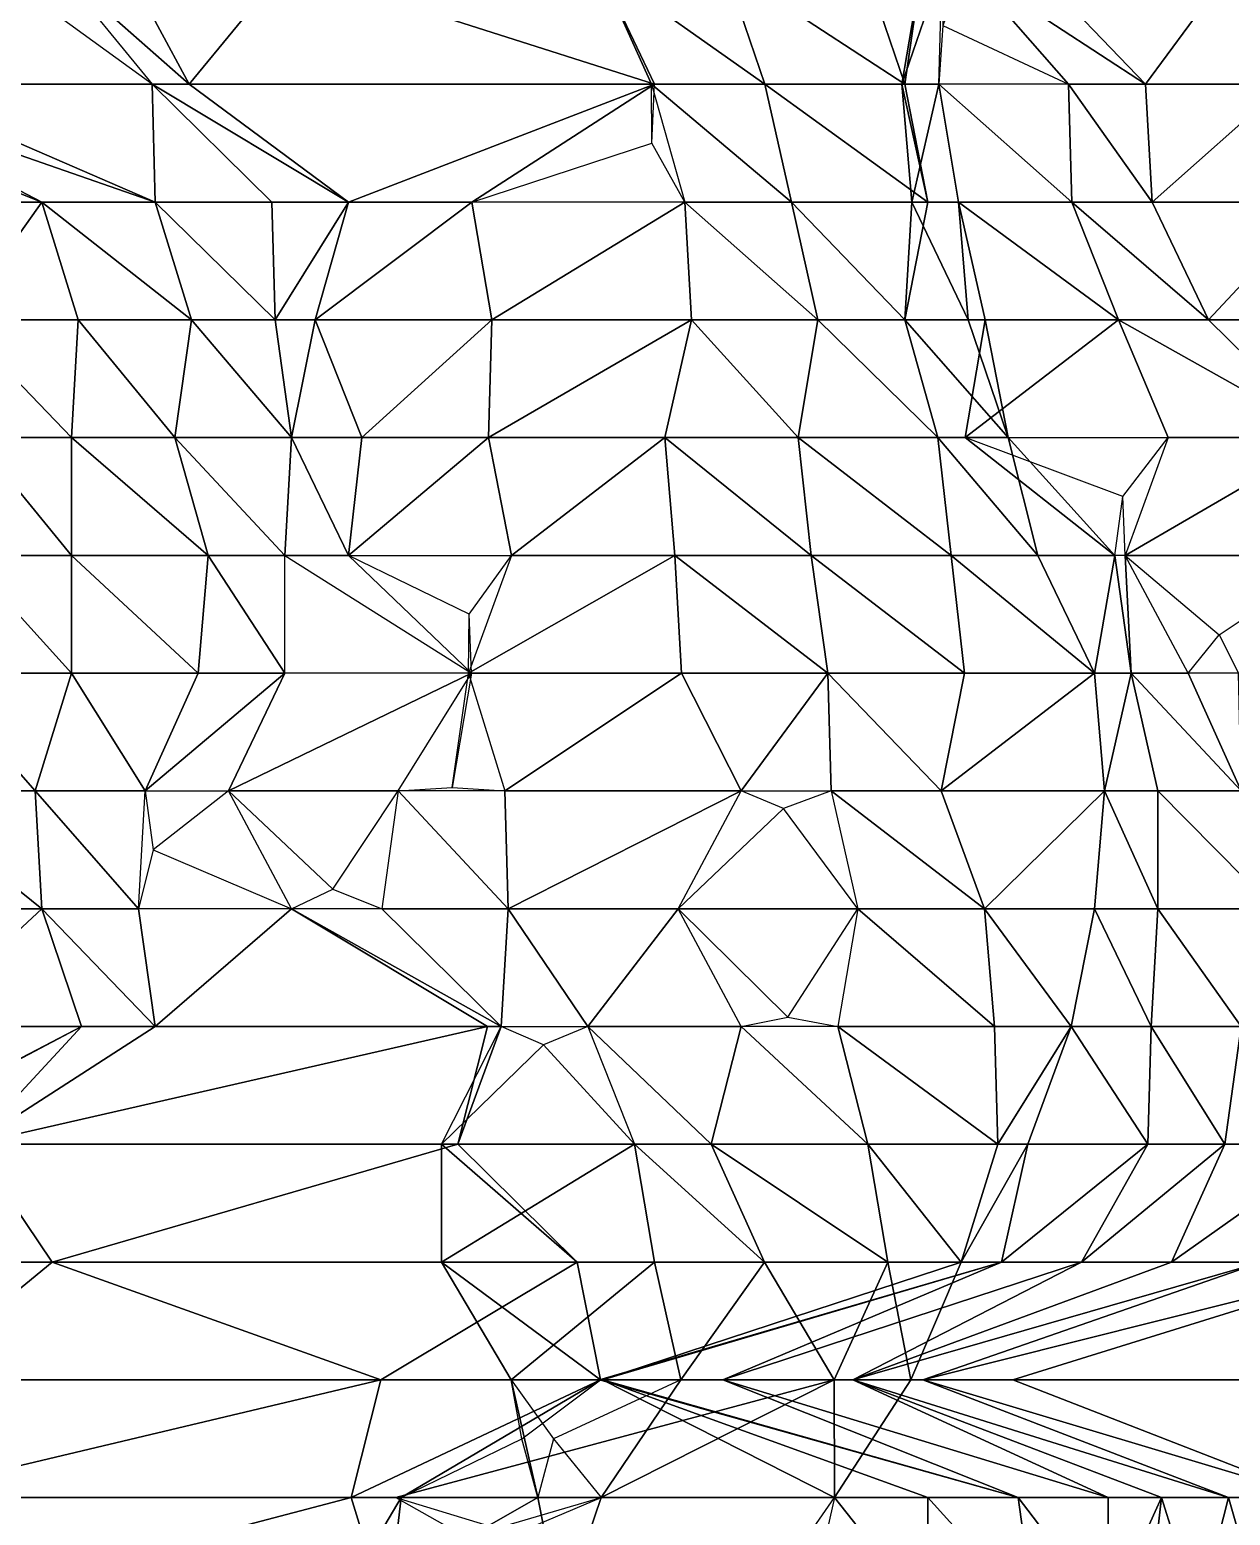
# Model space of a CAD drawing. Header units: metres. Extents: x -317 to 276, y -240 to 234.
# Drawn here: x -106.7 to -45.5, y -42.9 to 32.8 of the extents above; entities that cross this region are included whole.
import ezdxf

# ---------------------------------------------------------------- set-up
doc = ezdxf.new("R2010")
doc.units = ezdxf.units.M

msp = doc.modelspace()

# ---------------------------------------------------------------- linework, layer by layer
for points in [[(-98.55081, 30, -510.93127), (-101.76578, 36, -516.8163), (-105.33919, 36, -510.84235), (-105.33909, 36.0001, -510.84225)], [(-98.55081, 30, -510.93127), (-105.33919, 36, -510.84235), (-100.43213, 30, -501.86005), (-100.43203, 30.0001, -501.85995)], [(-93.62372, 36, -514.4273), (-101.76578, 36, -516.8163), (-98.55081, 30, -510.93127), (-98.55071, 30.0001, -510.93118)], [(-93.62372, 36, -514.4273), (-98.55081, 30, -510.93127), (-74.84152, 30, -480.04672), (-74.84142, 30.0001, -480.04663)], [(-77.698074, 36, -497.79056), (-93.62372, 36, -514.4273), (-74.84152, 30, -480.04672), (-74.84142, 30.0001, -480.04663)], [(-77.698074, 36, -497.79056), (-69.217606, 30, -494.78217), (-71.24811, 36, -498.49896), (-71.24801, 36.0001, -498.49887)], [(-77.698074, 36, -497.79056), (-74.84152, 30, -480.04672), (-74.99072, 30, -492.83478), (-74.99062, 30.0001, -492.8347)], [(-77.698074, 36, -497.79056), (-74.99072, 30, -492.83478), (-69.217606, 30, -494.78217), (-69.21751, 30.0001, -494.78207)], [(-71.24811, 36, -498.49896), (-62.09082, 30, -494.25162), (-64.12132, 36, -497.96844), (-64.12122, 36.0001, -497.96835)], [(-71.24811, 36, -498.49896), (-69.217606, 30, -494.78217), (-62.09082, 30, -494.25162), (-62.09072, 30.0001, -494.25153)], [(-62.09082, 30, -494.25162), (-61.22473, 36, -505.18127), (-64.12132, 36, -497.96844), (-64.12122, 36.0001, -497.96835)], [(-62.09082, 30, -494.25162), (-62.23999, 30, -507.03967), (-61.22473, 36, -505.18127), (-61.224632, 36.0001, -505.18118)], [(-62.23999, 30, -507.03967), (-60.358704, 30, -516.11096), (-60.189484, 36, -515.8012), (-60.189384, 36.0001, -515.8011)], [(-62.23999, 30, -507.03967), (-60.189484, 36, -515.8012), (-61.22473, 36, -505.18127), (-61.224632, 36.0001, -505.18118)], [(-60.189484, 36, -515.8012), (-60.151825, 33, -516.1234), (-60.358704, 30, -516.11096), (-60.358604, 30.0001, -516.11084)], [(-53.739532, 30, -516.50964), (-58.985016, 36, -526.1114), (-60.151825, 33, -516.1234), (-60.151726, 33.0001, -516.1233)], [(-49.827698, 30, -521.864), (-55.58081, 36, -532.395), (-58.985016, 36, -526.1114), (-58.984917, 36.0001, -526.11127)], [(-49.827698, 30, -521.864), (-58.985016, 36, -526.1114), (-53.739532, 30, -516.50964), (-53.739433, 30.0001, -516.5095)], [(-45.408234, 36, -526.2893), (-55.58081, 36, -532.395), (-49.827698, 30, -521.864), (-49.8276, 30.0001, -521.8639)], [(-45.408234, 36, -526.2893), (-49.827698, 30, -521.864), (-42.700897, 30, -521.3335), (-42.700798, 30.0001, -521.3334)], [(-106.959366, 34.7619, -507.55057), (-114.158066, 30, -514.4702), (-100.43213, 30, -501.86005), (-100.43203, 30.0001, -501.85995)], [(-106.056046, 24, -487.12463), (-117.562256, 30, -508.18658), (-121.135666, 30, -502.2127), (-121.13557, 30.0001, -502.21262)], [(-106.056046, 24, -487.12463), (-121.135666, 30, -502.2127), (-118.766754, 24, -497.8764), (-118.766655, 24.0001, -497.8763)], [(-100.28293, 24, -489.07196), (-114.158066, 30, -514.4702), (-117.562256, 30, -508.18658), (-117.56216, 30.0001, -508.1865)], [(-100.28293, 24, -489.07196), (-117.562256, 30, -508.18658), (-106.056046, 24, -487.12463), (-106.05595, 24.0001, -487.12454)], [(-100.43213, 30, -501.86005), (-114.158066, 30, -514.4702), (-100.28293, 24, -489.07196), (-100.28283, 24.0001, -489.07187)], [(-90.42877, 24, -496.06403), (-98.55081, 30, -510.93127), (-100.43213, 30, -501.86005), (-100.43203, 30.0001, -501.85995)], [(-100.43213, 30, -501.86005), (-100.28293, 24, -489.07196), (-94.34061, 24, -490.70956), (-94.34051, 24.0001, -490.70947)], [(-90.42877, 24, -496.06403), (-100.43213, 30, -501.86005), (-94.34061, 24, -490.70956), (-94.34051, 24.0001, -490.70947)], [(-90.42877, 24, -496.06403), (-74.84152, 30, -480.04672), (-98.55081, 30, -510.93127), (-98.55071, 30.0001, -510.93118)], [(-90.42877, 24, -496.06403), (-84.14801, 24, -497.08215), (-74.84152, 30, -480.04672), (-74.84142, 30.0001, -480.04663)], [(-74.84152, 30, -480.04672), (-84.14801, 24, -497.08215), (-74.96777, 27, -490.8674), (-74.967674, 27.0001, -490.8673)], [(-73.29863, 24, -489.73746), (-74.96777, 27, -490.8674), (-74.99072, 30, -492.83478), (-74.99062, 30.0001, -492.8347)], [(-74.99072, 30, -492.83478), (-67.86394, 24, -492.30426), (-69.217606, 30, -494.78217), (-69.21751, 30.0001, -494.78207)], [(-74.99072, 30, -492.83478), (-73.29863, 24, -489.73746), (-67.86394, 24, -492.30426), (-67.86384, 24.0001, -492.30417)], [(-69.217606, 30, -494.78217), (-60.90634, 24, -492.08347), (-62.09082, 30, -494.25162), (-62.09072, 30.0001, -494.25153)], [(-69.217606, 30, -494.78217), (-67.86394, 24, -492.30426), (-60.90634, 24, -492.08347), (-60.906242, 24.0001, -492.08337)], [(-60.90634, 24, -492.08347), (-61.73236, 24, -506.11047), (-62.23999, 30, -507.03967), (-62.23989, 30.0001, -507.03958)], [(-60.90634, 24, -492.08347), (-62.23999, 30, -507.03967), (-62.09082, 30, -494.25162), (-62.09072, 30.0001, -494.25153)], [(-61.73236, 24, -506.11047), (-60.358704, 30, -516.11096), (-62.23999, 30, -507.03967), (-62.23989, 30.0001, -507.03958)], [(-61.73236, 24, -506.11047), (-59.343445, 24, -514.25256), (-60.358704, 30, -516.11096), (-60.358604, 30.0001, -516.11084)], [(-60.358704, 30, -516.11096), (-53.570312, 24, -516.1999), (-53.739532, 30, -516.50964), (-53.739433, 30.0001, -516.5095)], [(-60.358704, 30, -516.11096), (-59.343445, 24, -514.25256), (-53.570312, 24, -516.1999), (-53.570213, 24.0001, -516.19977)], [(-53.739532, 30, -516.50964), (-49.48929, 24, -521.24457), (-49.827698, 30, -521.864), (-49.8276, 30.0001, -521.8639)], [(-53.739532, 30, -516.50964), (-53.570312, 24, -516.1999), (-49.48929, 24, -521.24457), (-49.48919, 24.0001, -521.24445)], [(-49.48929, 24, -521.24457), (-42.700897, 30, -521.3335), (-49.827698, 30, -521.864), (-49.8276, 30.0001, -521.8639)], [(-49.48929, 24, -521.24457), (-41.00879, 24, -518.23615), (-42.700897, 30, -521.3335), (-42.700798, 30.0001, -521.3334)], [(-106.056046, 24, -487.12463), (-118.766754, 24, -497.8764), (-110.30629, 18, -482.38965), (-110.30619, 18.0001, -482.38956)], [(-106.056046, 24, -487.12463), (-110.30629, 18, -482.38965), (-104.19475, 18, -483.71753), (-104.19465, 18.0001, -483.71744)], [(-106.056046, 24, -487.12463), (-98.42163, 18, -485.6649), (-100.28293, 24, -489.07196), (-100.28283, 24.0001, -489.07187)], [(-106.056046, 24, -487.12463), (-104.19475, 18, -483.71753), (-98.42163, 18, -485.6649), (-98.42153, 18.0001, -485.6648)], [(-100.28293, 24, -489.07196), (-94.1714, 18, -490.39984), (-94.34061, 24, -490.70956), (-94.34051, 24.0001, -490.70947)], [(-100.28293, 24, -489.07196), (-98.42163, 18, -485.6649), (-94.1714, 18, -490.39984), (-94.1713, 18.0001, -490.39975)], [(-94.1714, 18, -490.39984), (-90.42877, 24, -496.06403), (-94.34061, 24, -490.70956), (-94.34051, 24.0001, -490.70947)], [(-94.1714, 18, -490.39984), (-92.120865, 18, -499.16138), (-90.42877, 24, -496.06403), (-90.42867, 24.0001, -496.06393)], [(-92.120865, 18, -499.16138), (-83.13277, 18, -495.22375), (-84.14801, 24, -497.08215), (-84.14791, 24.0001, -497.08206)], [(-92.120865, 18, -499.16138), (-84.14801, 24, -497.08215), (-90.42877, 24, -496.06403), (-90.42867, 24.0001, -496.06393)], [(-83.13277, 18, -495.22375), (-73.29863, 24, -489.73746), (-84.14801, 24, -497.08215), (-84.14791, 24.0001, -497.08206)], [(-83.13277, 18, -495.22375), (-72.96022, 18, -489.11798), (-73.29863, 24, -489.73746), (-73.29853, 24.0001, -489.73737)], [(-73.29863, 24, -489.73746), (-66.51027, 18, -489.8264), (-67.86394, 24, -492.30426), (-67.86384, 24.0001, -492.30417)], [(-73.29863, 24, -489.73746), (-72.96022, 18, -489.11798), (-66.51027, 18, -489.8264), (-66.51017, 18.0001, -489.8263)], [(-67.86394, 24, -492.30426), (-62.09082, 18, -494.25162), (-60.90634, 24, -492.08347), (-60.906242, 24.0001, -492.08337)], [(-67.86394, 24, -492.30426), (-66.51027, 18, -489.8264), (-62.09082, 18, -494.25162), (-62.09072, 18.0001, -494.25153)], [(-62.09082, 18, -494.25162), (-58.855804, 18, -500.845), (-61.73236, 24, -506.11047), (-61.73226, 24.0001, -506.11038)], [(-62.09082, 18, -494.25162), (-61.73236, 24, -506.11047), (-60.90634, 24, -492.08347), (-60.906242, 24.0001, -492.08337)], [(-58.855804, 18, -500.845), (-59.343445, 24, -514.25256), (-61.73236, 24, -506.11047), (-61.73226, 24.0001, -506.11038)], [(-58.855804, 18, -500.845), (-57.989746, 18, -511.77466), (-59.343445, 24, -514.25256), (-59.343346, 24.0001, -514.25244)], [(-59.343445, 24, -514.25256), (-51.201385, 18, -511.8636), (-53.570312, 24, -516.1999), (-53.570213, 24.0001, -516.19977)], [(-59.343445, 24, -514.25256), (-57.989746, 18, -511.77466), (-51.201385, 18, -511.8636), (-51.201286, 18.0001, -511.8635)], [(-46.612732, 18, -515.97906), (-49.48929, 24, -521.24457), (-53.570312, 24, -516.1999), (-53.570213, 24.0001, -516.19977)], [(-46.612732, 18, -515.97906), (-53.570312, 24, -516.1999), (-51.201385, 18, -511.8636), (-51.201286, 18.0001, -511.8635)], [(-46.612732, 18, -515.97906), (-41.00879, 24, -518.23615), (-49.48929, 24, -521.24457), (-49.48919, 24.0001, -521.24445)], [(-46.612732, 18, -515.97906), (-38.470673, 18, -513.59015), (-41.00879, 24, -518.23615), (-41.00869, 24.0001, -518.236)], [(-110.30629, 18, -482.38965), (-104.53317, 12, -484.337), (-104.19475, 18, -483.71753), (-104.19465, 18.0001, -483.71744)], [(-110.30629, 18, -482.38965), (-109.46025, 12, -480.84097), (-104.53317, 12, -484.337), (-104.53307, 12.0001, -484.3369)], [(-104.19475, 18, -483.71753), (-104.53317, 12, -484.337), (-99.267685, 12, -487.21356), (-99.267586, 12.0001, -487.21347)], [(-104.19475, 18, -483.71753), (-99.267685, 12, -487.21356), (-98.42163, 18, -485.6649), (-98.42153, 18.0001, -485.6648)], [(-98.42163, 18, -485.6649), (-99.267685, 12, -487.21356), (-93.32535, 12, -488.85117), (-93.32525, 12.0001, -488.85107)], [(-98.42163, 18, -485.6649), (-93.32535, 12, -488.85117), (-94.1714, 18, -490.39984), (-94.1713, 18.0001, -490.39975)], [(-93.32535, 12, -488.85117), (-92.120865, 18, -499.16138), (-94.1714, 18, -490.39984), (-94.1713, 18.0001, -490.39975)], [(-93.32535, 12, -488.85117), (-89.75194, 12, -494.82507), (-92.120865, 18, -499.16138), (-92.120766, 18.0001, -499.1613)], [(-89.75194, 12, -494.82507), (-83.13277, 18, -495.22375), (-92.120865, 18, -499.16138), (-92.120766, 18.0001, -499.1613)], [(-89.75194, 12, -494.82507), (-83.30197, 12, -495.53348), (-83.13277, 18, -495.22375), (-83.13267, 18.0001, -495.22366)], [(-83.30197, 12, -495.53348), (-74.31389, 12, -491.59586), (-72.96022, 18, -489.11798), (-72.96012, 18.0001, -489.1179)], [(-83.30197, 12, -495.53348), (-72.96022, 18, -489.11798), (-83.13277, 18, -495.22375), (-83.13267, 18.0001, -495.22366)], [(-72.96022, 18, -489.11798), (-74.31389, 12, -491.59586), (-67.52551, 12, -491.6848), (-67.52541, 12.0001, -491.68472)], [(-72.96022, 18, -489.11798), (-67.52551, 12, -491.6848), (-66.51027, 18, -489.8264), (-66.51017, 18.0001, -489.8263)], [(-66.51027, 18, -489.8264), (-67.52551, 12, -491.6848), (-60.398712, 12, -491.15427), (-60.398613, 12.0001, -491.15417)], [(-66.51027, 18, -489.8264), (-60.398712, 12, -491.15427), (-62.09082, 18, -494.25162), (-62.09072, 18.0001, -494.25153)], [(-62.09082, 18, -494.25162), (-56.825317, 12, -497.12817), (-58.855804, 18, -500.845), (-58.855705, 18.0001, -500.8449)], [(-62.09082, 18, -494.25162), (-60.398712, 12, -491.15427), (-56.825317, 12, -497.12817), (-56.82522, 12.0001, -497.12808)], [(-56.825317, 12, -497.12817), (-59.005005, 12, -513.63306), (-57.989746, 18, -511.77466), (-57.989647, 18.0001, -511.77457)], [(-59.005005, 12, -513.63306), (-48.66327, 12, -507.21756), (-51.201385, 18, -511.8636), (-51.201286, 18.0001, -511.8635)], [(-59.005005, 12, -513.63306), (-51.201385, 18, -511.8636), (-57.989746, 18, -511.77466), (-57.989647, 18.0001, -511.77457)], [(-56.825317, 12, -497.12817), (-57.989746, 18, -511.77466), (-58.855804, 18, -500.845), (-58.855705, 18.0001, -500.8449)], [(-40.52121, 12, -504.8286), (-46.612732, 18, -515.97906), (-51.201385, 18, -511.8636), (-51.201286, 18.0001, -511.8635)], [(-40.52121, 12, -504.8286), (-51.201385, 18, -511.8636), (-48.66327, 12, -507.21756), (-48.66317, 12.0001, -507.21747)], [(-38.470673, 18, -513.59015), (-46.612732, 18, -515.97906), (-40.52121, 12, -504.8286), (-40.52111, 12.0001, -504.82852)], [(-109.46025, 12, -480.84097), (-109.96788, 6, -481.77017), (-104.53317, 6, -484.337), (-104.53307, 6.0001, -484.3369)], [(-109.46025, 12, -480.84097), (-104.53317, 6, -484.337), (-104.53317, 12, -484.337), (-104.53307, 12.0001, -484.3369)], [(-104.53317, 12, -484.337), (-97.57559, 6, -484.1162), (-99.267685, 12, -487.21356), (-99.267586, 12.0001, -487.21347)], [(-104.53317, 12, -484.337), (-104.53317, 6, -484.337), (-97.57559, 6, -484.1162), (-97.57549, 6.0001, -484.11612)], [(-99.267685, 12, -487.21356), (-93.66377, 6, -489.47064), (-93.32535, 12, -488.85117), (-93.32525, 12.0001, -488.85107)], [(-99.267685, 12, -487.21356), (-97.57559, 6, -484.1162), (-93.66377, 6, -489.47064), (-93.66367, 6.0001, -489.47055)], [(-93.32535, 12, -488.85117), (-93.66377, 6, -489.47064), (-90.42877, 6, -496.06403), (-90.42867, 6.0001, -496.06393)], [(-93.32535, 12, -488.85117), (-90.42877, 6, -496.06403), (-89.75194, 12, -494.82507), (-89.75184, 12.0001, -494.82498)], [(-90.42877, 6, -496.06403), (-82.11751, 6, -493.36533), (-83.30197, 12, -495.53348), (-83.30187, 12.0001, -495.5334)], [(-90.42877, 6, -496.06403), (-83.30197, 12, -495.53348), (-89.75194, 12, -494.82507), (-89.75184, 12.0001, -494.82498)], [(-82.11751, 6, -493.36533), (-74.31389, 12, -491.59586), (-83.30197, 12, -495.53348), (-83.30187, 12.0001, -495.5334)], [(-82.11751, 6, -493.36533), (-73.80626, 6, -490.66666), (-74.31389, 12, -491.59586), (-74.31379, 12.0001, -491.59576)], [(-74.31389, 12, -491.59586), (-66.848694, 6, -490.44586), (-67.52551, 12, -491.6848), (-67.52541, 12.0001, -491.68472)], [(-74.31389, 12, -491.59586), (-73.80626, 6, -490.66666), (-66.848694, 6, -490.44586), (-66.848595, 6.0001, -490.44577)], [(-67.52551, 12, -491.6848), (-59.721893, 6, -489.91534), (-60.398712, 12, -491.15427), (-60.398613, 12.0001, -491.15417)], [(-67.52551, 12, -491.6848), (-66.848694, 6, -490.44586), (-59.721893, 6, -489.91534), (-59.721794, 6.0001, -489.91525)], [(-60.398712, 12, -491.15427), (-55.30243, 6, -494.34058), (-56.825317, 12, -497.12817), (-56.82522, 12.0001, -497.12808)], [(-60.398712, 12, -491.15427), (-59.721893, 6, -489.91534), (-55.30243, 6, -494.34058), (-55.30233, 6.0001, -494.34048)], [(-51.390594, 6, -499.695), (-59.005005, 12, -513.63306), (-56.825317, 12, -497.12817), (-56.82522, 12.0001, -497.12808)], [(-51.390594, 6, -499.695), (-50.981262, 9, -508.65552), (-59.005005, 12, -513.63306), (-59.004906, 12.0001, -513.63293)], [(-51.390594, 6, -499.695), (-56.825317, 12, -497.12817), (-55.30243, 6, -494.34058), (-55.30233, 6.0001, -494.34048)], [(-48.66327, 12, -507.21756), (-50.862976, 6, -511.2441), (-50.981262, 9, -508.65552), (-50.981163, 9.0001, -508.65543)], [(-50.862976, 6, -511.2441), (-40.01358, 6, -503.8994), (-40.52121, 12, -504.8286), (-40.52111, 12.0001, -504.82852)], [(-50.862976, 6, -511.2441), (-40.52121, 12, -504.8286), (-48.66327, 12, -507.21756), (-48.66317, 12.0001, -507.21747)], [(-109.96788, 6, -481.77017), (-111.65997, 0, -484.86752), (-104.53317, 0, -484.337), (-104.53307, 0.0001, -484.3369)], [(-109.96788, 6, -481.77017), (-104.53317, 0, -484.337), (-104.53317, 6, -484.337), (-104.53307, 6.0001, -484.3369)], [(-104.53317, 6, -484.337), (-98.08322, 0, -485.0454), (-97.57559, 6, -484.1162), (-97.57549, 6.0001, -484.11612)], [(-104.53317, 6, -484.337), (-104.53317, 0, -484.337), (-98.08322, 0, -485.0454), (-98.08312, 0.0001, -485.04532)], [(-97.57559, 6, -484.1162), (-98.08322, 0, -485.0454), (-93.66377, 0, -489.47064), (-93.66367, 0.0001, -489.47055)], [(-97.57559, 6, -484.1162), (-93.66377, 0, -489.47064), (-93.66377, 6, -489.47064), (-93.66367, 6.0001, -489.47055)], [(-84.168045, 0, -484.60382), (-90.42877, 6, -496.06403), (-93.66377, 6, -489.47064), (-93.66367, 6.0001, -489.47055)], [(-84.168045, 0, -484.60382), (-84.27844, 3, -494.067), (-90.42877, 6, -496.06403), (-90.42867, 6.0001, -496.06393)], [(-84.31723, 0, -497.3919), (-73.46785, 0, -490.04718), (-73.80626, 6, -490.66666), (-73.80616, 6.0001, -490.66656)], [(-84.31723, 0, -497.3919), (-73.80626, 6, -490.66666), (-82.11751, 6, -493.36533), (-82.11741, 6.0001, -493.36523)], [(-82.11751, 6, -493.36533), (-84.31723, 0, -497.3919), (-84.27844, 3, -494.067), (-84.27834, 3.0001, -494.0669)], [(-73.80626, 6, -490.66666), (-66.00264, 0, -488.8972), (-66.848694, 6, -490.44586), (-66.848595, 6.0001, -490.44577)], [(-73.80626, 6, -490.66666), (-73.46785, 0, -490.04718), (-66.00264, 0, -488.8972), (-66.00254, 0.0001, -488.8971)], [(-66.848694, 6, -490.44586), (-59.045044, 0, -488.6764), (-59.721893, 6, -489.91534), (-59.721794, 6.0001, -489.91525)], [(-66.848694, 6, -490.44586), (-66.00264, 0, -488.8972), (-59.045044, 0, -488.6764), (-59.044945, 0.0001, -488.6763)], [(-59.721893, 6, -489.91534), (-52.425873, 0, -489.07507), (-55.30243, 6, -494.34058), (-55.30233, 6.0001, -494.34048)], [(-59.721893, 6, -489.91534), (-59.045044, 0, -488.6764), (-52.425873, 0, -489.07507), (-52.425774, 0.0001, -489.07498)], [(-52.425873, 0, -489.07507), (-51.390594, 6, -499.695), (-55.30243, 6, -494.34058), (-55.30233, 6.0001, -494.34048)], [(-52.425873, 0, -489.07507), (-50.544556, 0, -498.1463), (-51.390594, 6, -499.695), (-51.390495, 6.0001, -499.69492)], [(-50.544556, 0, -498.1463), (-50.862976, 6, -511.2441), (-51.390594, 6, -499.695), (-51.390495, 6.0001, -499.69492)], [(-50.544556, 0, -498.1463), (-47.64801, 0, -505.35913), (-50.862976, 6, -511.2441), (-50.862877, 6.0001, -511.24402)], [(-50.862976, 6, -511.2441), (-46.065033, 1.959198, -508.71906), (-40.01358, 6, -503.8994), (-40.01348, 6.0001, -503.89932)], [(-46.065033, 1.959198, -508.71906), (-45.089844, 0, -513.19147), (-47.64801, 0, -505.35913), (-47.64791, 0.0001, -505.35904)], [(-111.65997, 0, -484.86752), (-113.52127, -6, -488.2746), (-106.39447, -6, -487.74408), (-106.39437, -5.9999, -487.744)], [(-111.65997, 0, -484.86752), (-106.39447, -6, -487.74408), (-104.53317, 0, -484.337), (-104.53307, 0.0001, -484.3369)], [(-104.53317, 0, -484.337), (-106.39447, -6, -487.74408), (-100.79056, -6, -490.00116), (-100.79046, -5.9999, -490.00107)], [(-104.53317, 0, -484.337), (-100.79056, -6, -490.00116), (-98.08322, 0, -485.0454), (-98.08312, 0.0001, -485.04532)], [(-100.79056, -6, -490.00116), (-96.54033, -6, -494.73615), (-93.66377, 0, -489.47064), (-93.66367, 0.0001, -489.47055)], [(-100.79056, -6, -490.00116), (-93.66377, 0, -489.47064), (-98.08322, 0, -485.0454), (-98.08312, 0.0001, -485.04532)], [(-96.54033, -6, -494.73615), (-87.89064, -6, -491.41797), (-84.168045, 0, -484.60382), (-84.167946, 0.0001, -484.60373)], [(-96.54033, -6, -494.73615), (-84.168045, 0, -484.60382), (-93.66377, 0, -489.47064), (-93.66367, 0.0001, -489.47055)], [(-84.168045, 0, -484.60382), (-85.14508, -5.818176, -492.64978), (-84.31723, 0, -497.3919), (-84.31713, 0.0001, -497.3918)], [(-82.45593, -6, -493.9848), (-73.46785, 0, -490.04718), (-84.31723, 0, -497.3919), (-84.31713, 0.0001, -497.3918)], [(-82.45593, -6, -493.9848), (-70.42209, -6, -484.47195), (-73.46785, 0, -490.04718), (-73.46775, 0.0001, -490.0471)], [(-66.00264, 0, -488.8972), (-73.46785, 0, -490.04718), (-70.42209, -6, -484.47195), (-70.42199, -5.9999, -484.47186)], [(-66.00264, 0, -488.8972), (-70.42209, -6, -484.47195), (-65.833435, -6, -488.58746), (-65.833336, -5.9999, -488.58737)], [(-66.00264, 0, -488.8972), (-60.229523, -6, -490.84454), (-59.045044, 0, -488.6764), (-59.044945, 0.0001, -488.6763)], [(-66.00264, 0, -488.8972), (-65.833435, -6, -488.58746), (-60.229523, -6, -490.84454), (-60.229424, -5.9999, -490.84445)], [(-60.229523, -6, -490.84454), (-51.918243, -6, -488.14587), (-52.425873, 0, -489.07507), (-52.425774, 0.0001, -489.07498)], [(-60.229523, -6, -490.84454), (-52.425873, 0, -489.07507), (-59.045044, 0, -488.6764), (-59.044945, 0.0001, -488.6763)], [(-51.918243, -6, -488.14587), (-50.544556, 0, -498.1463), (-52.425873, 0, -489.07507), (-52.425774, 0.0001, -489.07498)], [(-51.918243, -6, -488.14587), (-49.190887, -6, -495.66846), (-50.544556, 0, -498.1463), (-50.544456, 0.0001, -498.1462)], [(-50.544556, 0, -498.1463), (-44.940674, -6, -500.40338), (-47.64801, 0, -505.35913), (-47.64791, 0.0001, -505.35904)], [(-50.544556, 0, -498.1463), (-49.190887, -6, -495.66846), (-44.940674, -6, -500.40338), (-44.940575, -5.9999, -500.4033)], [(-44.940674, -6, -500.40338), (-45.089844, 0, -513.19147), (-47.64801, 0, -505.35913), (-47.64791, 0.0001, -505.35904)], [(-113.52127, -6, -488.2746), (-106.056046, -12, -487.12463), (-106.39447, -6, -487.74408), (-106.39437, -5.9999, -487.744)], [(-113.52127, -6, -488.2746), (-111.99838, -12, -485.487), (-106.056046, -12, -487.12463), (-106.05595, -11.9999, -487.12454)], [(-106.39447, -6, -487.74408), (-101.12898, -12, -490.62064), (-100.79056, -6, -490.00116), (-100.79046, -5.9999, -490.00107)], [(-106.39447, -6, -487.74408), (-106.056046, -12, -487.12463), (-101.12898, -12, -490.62064), (-101.12888, -11.9999, -490.62054)], [(-100.79056, -6, -490.00116), (-100.38577, -9, -490.45212), (-101.12898, -12, -490.62064), (-101.12888, -11.9999, -490.62054)], [(-93.32535, -12, -488.85117), (-96.54033, -6, -494.73615), (-100.38577, -9, -490.45212), (-100.38567, -8.9999, -490.45203)], [(-96.54033, -6, -494.73615), (-91.228424, -11, -491.27026), (-87.89064, -6, -491.41797), (-87.89054, -5.9999, -491.41788)], [(-87.89064, -6, -491.41797), (-88.736694, -12, -492.96667), (-82.28673, -12, -493.67505), (-82.28663, -11.9999, -493.67496)], [(-85.14508, -5.818176, -492.64978), (-82.45593, -6, -493.9848), (-87.89064, -6, -491.41797), (-87.89054, -5.9999, -491.41788)], [(-87.89064, -6, -491.41797), (-82.28673, -12, -493.67505), (-82.45593, -6, -493.9848), (-82.45583, -5.9999, -493.9847)], [(-82.28673, -12, -493.67505), (-70.42209, -6, -484.47195), (-82.45593, -6, -493.9848), (-82.45583, -5.9999, -493.9847)], [(-82.28673, -12, -493.67505), (-73.637054, -12, -490.35693), (-70.42209, -6, -484.47195), (-70.42199, -5.9999, -484.47186)], [(-65.833435, -6, -488.58746), (-68.265625, -6.888885, -486.78207), (-70.42209, -6, -484.47195), (-70.42199, -5.9999, -484.47186)], [(-65.833435, -6, -488.58746), (-58.029785, -12, -486.818), (-60.229523, -6, -490.84454), (-60.229424, -5.9999, -490.84445)], [(-65.833435, -6, -488.58746), (-64.47975, -12, -486.10956), (-58.029785, -12, -486.818), (-58.029686, -11.9999, -486.8179)], [(-58.029785, -12, -486.818), (-51.918243, -6, -488.14587), (-60.229523, -6, -490.84454), (-60.229424, -5.9999, -490.84445)], [(-58.029785, -12, -486.818), (-52.425873, -12, -489.07507), (-51.918243, -6, -488.14587), (-51.918144, -5.9999, -488.14578)], [(-51.918243, -6, -488.14587), (-52.425873, -12, -489.07507), (-49.190887, -12, -495.66846), (-49.19079, -11.9999, -495.66837)], [(-51.918243, -6, -488.14587), (-49.190887, -12, -495.66846), (-49.190887, -6, -495.66846), (-49.19079, -5.9999, -495.66837)], [(-49.190887, -6, -495.66846), (-43.248566, -12, -497.30603), (-44.940674, -6, -500.40338), (-44.940575, -5.9999, -500.4033)], [(-49.190887, -6, -495.66846), (-49.190887, -12, -495.66846), (-43.248566, -12, -497.30603), (-43.248466, -11.9999, -497.30594)], [(-68.265625, -6.888885, -486.78207), (-73.637054, -12, -490.35693), (-64.47975, -12, -486.10956), (-64.47965, -11.9999, -486.10947)], [(-91.228424, -11, -491.27026), (-88.736694, -12, -492.96667), (-93.32535, -12, -488.85117), (-93.32525, -11.9999, -488.85107)], [(-112.50601, -18, -486.4162), (-104.02554, -18, -483.40778), (-106.056046, -12, -487.12463), (-106.05595, -11.9999, -487.12454)], [(-112.50601, -18, -486.4162), (-106.056046, -12, -487.12463), (-111.99838, -12, -485.487), (-111.99828, -11.9999, -485.4869)], [(-106.056046, -12, -487.12463), (-100.28293, -18, -489.07196), (-101.12898, -12, -490.62064), (-101.12888, -11.9999, -490.62054)], [(-106.056046, -12, -487.12463), (-104.02554, -18, -483.40778), (-100.28293, -18, -489.07196), (-100.28283, -17.9999, -489.07187)], [(-100.28293, -18, -489.07196), (-93.32535, -12, -488.85117), (-101.12898, -12, -490.62064), (-101.12888, -11.9999, -490.62054)], [(-100.28293, -18, -489.07196), (-83.342026, -18, -470.57678), (-93.32535, -12, -488.85117), (-93.32525, -11.9999, -488.85107)], [(-82.64517, -18, -481.81622), (-88.736694, -12, -492.96667), (-93.32535, -12, -488.85117), (-93.32525, -11.9999, -488.85107)], [(-82.64517, -18, -481.81622), (-93.32535, -12, -488.85117), (-83.342026, -18, -470.57678), (-83.34193, -17.9999, -470.5767)], [(-82.28673, -12, -493.67505), (-88.736694, -12, -492.96667), (-82.64517, -18, -481.81622), (-82.64507, -17.9999, -481.81613)], [(-82.28673, -12, -493.67505), (-82.64517, -18, -481.81622), (-78.22571, -18, -486.24142), (-78.22561, -17.9999, -486.24133)], [(-73.637054, -12, -490.35693), (-82.28673, -12, -493.67505), (-78.22571, -18, -486.24142), (-78.22561, -17.9999, -486.24133)], [(-73.637054, -12, -490.35693), (-78.22571, -18, -486.24142), (-70.42209, -18, -484.47195), (-70.42199, -17.9999, -484.47186)], [(-73.637054, -12, -490.35693), (-68.046524, -17.520004, -486.38104), (-64.47975, -12, -486.10956), (-64.47965, -11.9999, -486.10947)], [(-64.47975, -12, -486.10956), (-65.49501, -18, -487.968), (-57.522156, -18, -485.88876), (-57.522057, -17.9999, -485.88867)], [(-64.47975, -12, -486.10956), (-57.522156, -18, -485.88876), (-58.029785, -12, -486.818), (-58.029686, -11.9999, -486.8179)], [(-58.029785, -12, -486.818), (-53.61035, -18, -491.24323), (-52.425873, -12, -489.07507), (-52.425774, -11.9999, -489.07498)], [(-58.029785, -12, -486.818), (-57.522156, -18, -485.88876), (-53.61035, -18, -491.24323), (-53.610252, -17.9999, -491.24313)], [(-52.425873, -12, -489.07507), (-53.61035, -18, -491.24323), (-49.529297, -18, -496.2879), (-49.529198, -17.9999, -496.2878)], [(-52.425873, -12, -489.07507), (-49.529297, -18, -496.2879), (-49.190887, -12, -495.66846), (-49.19079, -11.9999, -495.66837)], [(-49.190887, -12, -495.66846), (-49.529297, -18, -496.2879), (-44.940674, -18, -500.40338), (-44.940575, -17.9999, -500.4033)], [(-49.190887, -12, -495.66846), (-44.940674, -18, -500.40338), (-43.248566, -12, -497.30603), (-43.248466, -11.9999, -497.30594)], [(-115.38257, -24, -491.6817), (-115.53175, -24, -504.4698), (-104.02554, -18, -483.40778), (-104.025444, -17.9999, -483.40768)], [(-104.02554, -18, -483.40778), (-115.53175, -24, -504.4698), (-109.58943, -24, -506.1074), (-109.58933, -23.9999, -506.1073)], [(-115.38257, -24, -491.6817), (-104.02554, -18, -483.40778), (-112.50601, -18, -486.4162), (-112.50591, -17.9999, -486.4161)], [(-104.02554, -18, -483.40778), (-109.58943, -24, -506.1074), (-100.28293, -18, -489.07196), (-100.28283, -17.9999, -489.07187)], [(-109.58943, -24, -506.1074), (-84.8649, -24, -473.3644), (-83.342026, -18, -470.57678), (-83.34193, -17.9999, -470.5767)], [(-109.58943, -24, -506.1074), (-83.342026, -18, -470.57678), (-100.28293, -18, -489.07196), (-100.28283, -17.9999, -489.07187)], [(-84.8649, -24, -473.3644), (-85.69092, -24, -487.39142), (-82.64517, -18, -481.81622), (-82.64507, -17.9999, -481.81613)], [(-84.8649, -24, -473.3644), (-82.64517, -18, -481.81622), (-83.342026, -18, -470.57678), (-83.34193, -17.9999, -470.5767)], [(-78.22571, -18, -486.24142), (-80.48831, -18.9375, -484.1256), (-82.64517, -18, -481.81622), (-82.64507, -17.9999, -481.81613)], [(-78.22571, -18, -486.24142), (-71.94496, -24, -487.25958), (-70.42209, -18, -484.47195), (-70.42199, -17.9999, -484.47186)], [(-78.22571, -18, -486.24142), (-75.85678, -24, -481.90515), (-71.94496, -24, -487.25958), (-71.94486, -23.9999, -487.2595)], [(-70.42209, -18, -484.47195), (-71.94496, -24, -487.25958), (-63.972137, -24, -485.18036), (-63.97204, -23.9999, -485.18027)], [(-68.046524, -17.520004, -486.38104), (-65.49501, -18, -487.968), (-70.42209, -18, -484.47195), (-70.42199, -17.9999, -484.47186)], [(-70.42209, -18, -484.47195), (-63.972137, -24, -485.18036), (-65.49501, -18, -487.968), (-65.49491, -17.9999, -487.9679)], [(-65.49501, -18, -487.968), (-57.352966, -24, -485.57904), (-57.522156, -18, -485.88876), (-57.522057, -17.9999, -485.88867)], [(-65.49501, -18, -487.968), (-63.972137, -24, -485.18036), (-57.352966, -24, -485.57904), (-57.352867, -23.9999, -485.57895)], [(-57.352966, -24, -485.57904), (-53.61035, -18, -491.24323), (-57.522156, -18, -485.88876), (-57.522057, -17.9999, -485.88867)], [(-57.352966, -24, -485.57904), (-55.81006, -24, -495.26978), (-53.61035, -18, -491.24323), (-53.610252, -17.9999, -491.24313)], [(-53.61035, -18, -491.24323), (-55.81006, -24, -495.26978), (-49.698517, -24, -496.59766), (-49.698418, -23.9999, -496.59756)], [(-53.61035, -18, -491.24323), (-49.698517, -24, -496.59766), (-49.529297, -18, -496.2879), (-49.529198, -17.9999, -496.2878)], [(-49.529297, -18, -496.2879), (-49.698517, -24, -496.59766), (-45.786713, -24, -501.9521), (-45.786613, -23.9999, -501.952)], [(-49.529297, -18, -496.2879), (-45.786713, -24, -501.9521), (-44.940674, -18, -500.40338), (-44.940575, -17.9999, -500.4033)], [(-44.940674, -18, -500.40338), (-45.786713, -24, -501.9521), (-40.01358, -24, -503.8994), (-40.01348, -23.9999, -503.89932)], [(-80.48831, -18.9375, -484.1256), (-85.69092, -24, -487.39142), (-75.85678, -24, -481.90515), (-75.85668, -23.9999, -481.90506)], [(-109.58943, -24, -506.1074), (-113.50125, -30, -500.75296), (-105.52841, -30, -498.67377), (-105.52831, -29.9999, -498.67368)], [(-105.52841, -30, -498.67377), (-84.8649, -24, -473.3644), (-109.58943, -24, -506.1074), (-109.58933, -23.9999, -506.1073)], [(-105.52841, -30, -498.67377), (-78.77338, -30, -462.21396), (-84.8649, -24, -473.3644), (-84.8648, -23.9999, -473.36432)], [(-78.77338, -30, -462.21396), (-85.69092, -30, -487.39142), (-85.69092, -24, -487.39142), (-85.69082, -23.9999, -487.39133)], [(-78.77338, -30, -462.21396), (-85.69092, -24, -487.39142), (-84.8649, -24, -473.3644), (-84.8648, -23.9999, -473.36432)], [(-85.69092, -30, -487.39142), (-74.84152, -30, -480.04672), (-75.85678, -24, -481.90515), (-75.85668, -23.9999, -481.90506)], [(-85.69092, -30, -487.39142), (-75.85678, -24, -481.90515), (-85.69092, -24, -487.39142), (-85.69082, -23.9999, -487.39133)], [(-75.85678, -24, -481.90515), (-69.23761, -30, -482.3038), (-71.94496, -24, -487.25958), (-71.94486, -23.9999, -487.2595)], [(-75.85678, -24, -481.90515), (-74.84152, -30, -480.04672), (-69.23761, -30, -482.3038), (-69.23751, -29.9999, -482.3037)], [(-71.94496, -24, -487.25958), (-62.95688, -30, -483.32196), (-63.972137, -24, -485.18036), (-63.97204, -23.9999, -485.18027)], [(-71.94496, -24, -487.25958), (-69.23761, -30, -482.3038), (-62.95688, -30, -483.32196), (-62.95678, -29.9999, -483.32187)], [(-63.972137, -24, -485.18036), (-59.214264, -30, -488.9861), (-57.352966, -24, -485.57904), (-57.352867, -23.9999, -485.57895)], [(-63.972137, -24, -485.18036), (-62.95688, -30, -483.32196), (-59.214264, -30, -488.9861), (-59.214165, -29.9999, -488.98602)], [(-59.214264, -30, -488.9861), (-57.163727, -30, -497.74765), (-55.81006, -24, -495.26978), (-55.80996, -23.9999, -495.26968)], [(-59.214264, -30, -488.9861), (-55.81006, -24, -495.26978), (-57.352966, -24, -485.57904), (-57.352867, -23.9999, -485.57895)], [(-57.163727, -30, -497.74765), (-53.082703, -30, -502.79236), (-49.698517, -24, -496.59766), (-49.698418, -23.9999, -496.59756)], [(-57.163727, -30, -497.74765), (-49.698517, -24, -496.59766), (-55.81006, -24, -495.26978), (-55.80996, -23.9999, -495.26968)], [(-53.082703, -30, -502.79236), (-48.49405, -30, -506.90784), (-45.786713, -24, -501.9521), (-45.786613, -23.9999, -501.952)], [(-53.082703, -30, -502.79236), (-45.786713, -24, -501.9521), (-49.698517, -24, -496.59766), (-49.698418, -23.9999, -496.59756)], [(-48.49405, -30, -506.90784), (-43.905396, -30, -511.02332), (-40.01358, -24, -503.8994), (-40.01348, -23.9999, -503.89932)], [(-48.49405, -30, -506.90784), (-40.01358, -24, -503.8994), (-45.786713, -24, -501.9521), (-45.786613, -23.9999, -501.952)], [(-112.8244, -36, -499.514), (-105.52841, -30, -498.67377), (-113.50125, -30, -500.75296), (-113.50115, -29.9999, -500.75287)], [(-112.8244, -36, -499.514), (-88.77672, -36, -468.00998), (-105.52841, -30, -498.67377), (-105.52831, -29.9999, -498.67368)], [(-88.77672, -36, -468.00998), (-78.77338, -30, -462.21396), (-105.52841, -30, -498.67377), (-105.52831, -29.9999, -498.67368)], [(-88.77672, -36, -468.00998), (-77.58891, -36, -460.0458), (-78.77338, -30, -462.21396), (-78.77328, -29.9999, -462.21387)], [(-77.58891, -36, -460.0458), (-82.13754, -36, -480.887), (-85.69092, -30, -487.39142), (-85.69082, -29.9999, -487.39133)], [(-77.58891, -36, -460.0458), (-85.69092, -30, -487.39142), (-78.77338, -30, -462.21396), (-78.77328, -29.9999, -462.21387)], [(-82.13754, -36, -480.887), (-74.84152, -30, -480.04672), (-85.69092, -30, -487.39142), (-85.69082, -29.9999, -487.39133)], [(-82.13754, -36, -480.887), (-73.487854, -36, -477.56885), (-74.84152, -30, -480.04672), (-74.84142, -29.9999, -480.04663)], [(-77.48883, -36, -522.4375), (-77.638016, -36, -535.2256), (-57.163727, -30, -497.74765), (-57.163628, -29.9999, -497.74756)], [(-57.163727, -30, -497.74765), (-77.638016, -36, -535.2256), (-71.35727, -36, -536.2437), (-71.35717, -35.9999, -536.2436)], [(-61.7724, -36, -481.1538), (-77.48883, -36, -522.4375), (-59.214264, -30, -488.9861), (-59.214165, -29.9999, -488.98602)], [(-77.48883, -36, -522.4375), (-57.163727, -30, -497.74765), (-59.214264, -30, -488.9861), (-59.214165, -29.9999, -488.98602)], [(-69.23761, -30, -482.3038), (-74.84152, -30, -480.04672), (-73.487854, -36, -477.56885), (-73.487755, -35.9999, -477.56876)], [(-69.23761, -30, -482.3038), (-73.487854, -36, -477.56885), (-65.684235, -36, -475.79938), (-65.684135, -35.9999, -475.7993)], [(-57.163727, -30, -497.74765), (-71.35727, -36, -536.2437), (-53.082703, -30, -502.79236), (-53.082603, -29.9999, -502.79227)], [(-53.082703, -30, -502.79236), (-71.35727, -36, -536.2437), (-64.73811, -36, -536.6424), (-64.738014, -35.9999, -536.6423)], [(-62.95688, -30, -483.32196), (-69.23761, -30, -482.3038), (-65.684235, -36, -475.79938), (-65.684135, -35.9999, -475.7993)], [(-62.95688, -30, -483.32196), (-65.684235, -36, -475.79938), (-61.7724, -36, -481.1538), (-61.7723, -35.9999, -481.15372)], [(-53.082703, -30, -502.79236), (-64.73811, -36, -536.6424), (-48.49405, -30, -506.90784), (-48.49395, -29.9999, -506.90775)], [(-64.73811, -36, -536.6424), (-61.164703, -36, -542.6163), (-43.905396, -30, -511.02332), (-43.905296, -29.9999, -511.02322)], [(-64.73811, -36, -536.6424), (-43.905396, -30, -511.02332), (-48.49405, -30, -506.90784), (-48.49395, -29.9999, -506.90775)], [(-61.7724, -36, -481.1538), (-59.214264, -30, -488.9861), (-62.95688, -30, -483.32196), (-62.95678, -29.9999, -483.32187)], [(-61.164703, -36, -542.6163), (-56.57602, -36, -546.7318), (-37.286194, -30, -511.422), (-37.286095, -29.9999, -511.4219)], [(-61.164703, -36, -542.6163), (-37.286194, -30, -511.422), (-43.905396, -30, -511.02332), (-43.905296, -29.9999, -511.02322)], [(-37.286194, -30, -511.422), (-56.57602, -36, -546.7318), (-44.034546, -36, -536.28973), (-44.034447, -35.9999, -536.2896)], [(-114.008865, -42, -501.68216), (-90.29959, -42, -470.7976), (-88.77672, -36, -468.00998), (-88.77662, -35.9999, -468.0099)], [(-114.008865, -42, -501.68216), (-88.77672, -36, -468.00998), (-112.8244, -36, -499.514), (-112.8243, -35.9999, -499.51392)], [(-90.29959, -42, -470.7976), (-87.741455, -42, -478.6299), (-77.58891, -36, -460.0458), (-77.58881, -35.9999, -460.04572)], [(-90.29959, -42, -470.7976), (-77.58891, -36, -460.0458), (-88.77672, -36, -468.00998), (-88.77662, -35.9999, -468.0099)], [(-77.548874, -42, -485.0025), (-88.01982, -42, -516.6844), (-65.684235, -36, -475.79938), (-65.684135, -35.9999, -475.7993)], [(-65.684235, -36, -475.79938), (-88.01982, -42, -516.6844), (-65.664215, -42, -488.2777), (-65.664116, -41.9999, -488.27762)], [(-77.58891, -36, -460.0458), (-87.741455, -42, -478.6299), (-81.60239, -39, -478.4351), (-81.60229, -38.9999, -478.435)], [(-80.78386, -42, -478.40912), (-81.60239, -39, -478.4351), (-82.13754, -36, -480.887), (-82.13744, -35.9999, -480.8869)], [(-80.78386, -42, -478.40912), (-82.13754, -36, -480.887), (-79.97511, -39, -480.05746), (-79.97501, -38.9999, -480.05737)], [(-73.487854, -36, -477.56885), (-79.97511, -39, -480.05746), (-77.548874, -42, -485.0025), (-77.548775, -41.9999, -485.0024)], [(-56.317688, -42, -496.19897), (-77.638016, -36, -535.2256), (-77.48883, -36, -522.4375), (-77.48873, -35.9999, -522.4374)], [(-71.35727, -36, -536.2437), (-77.638016, -36, -535.2256), (-56.317688, -42, -496.19897), (-56.31759, -41.9999, -496.19888)], [(-77.548874, -42, -485.0025), (-65.684235, -36, -475.79938), (-73.487854, -36, -477.56885), (-73.487755, -35.9999, -477.56876)], [(-65.664215, -42, -488.2777), (-60.90634, -42, -492.08347), (-77.48883, -36, -522.4375), (-77.48873, -35.9999, -522.4374)], [(-65.664215, -42, -488.2777), (-77.48883, -36, -522.4375), (-61.7724, -36, -481.1538), (-61.7723, -35.9999, -481.15372)], [(-56.317688, -42, -496.19897), (-77.48883, -36, -522.4375), (-60.90634, -42, -492.08347), (-60.906242, -41.9999, -492.08337)], [(-71.35727, -36, -536.2437), (-56.317688, -42, -496.19897), (-51.729034, -42, -500.31445), (-51.728935, -41.9999, -500.31436)], [(-64.73811, -36, -536.6424), (-71.35727, -36, -536.2437), (-51.729034, -42, -500.31445), (-51.728935, -41.9999, -500.31436)], [(-65.684235, -36, -475.79938), (-65.664215, -42, -488.2777), (-61.7724, -36, -481.1538), (-61.7723, -35.9999, -481.15372)], [(-45.597473, -42, -514.12067), (-61.164703, -36, -542.6163), (-64.73811, -36, -536.6424), (-64.738014, -35.9999, -536.6423)], [(-64.73811, -36, -536.6424), (-51.729034, -42, -500.31445), (-49.00168, -42, -507.83704), (-49.00158, -41.9999, -507.83694)], [(-45.597473, -42, -514.12067), (-64.73811, -36, -536.6424), (-49.00168, -42, -507.83704), (-49.00158, -41.9999, -507.83694)], [(-41.17801, -42, -518.5459), (-56.57602, -36, -546.7318), (-61.164703, -36, -542.6163), (-61.164604, -35.9999, -542.61615)], [(-41.17801, -42, -518.5459), (-61.164703, -36, -542.6163), (-45.597473, -42, -514.12067), (-45.597374, -41.9999, -514.12054)], [(-44.034546, -36, -536.28973), (-56.57602, -36, -546.7318), (-41.17801, -42, -518.5459), (-41.17791, -41.9999, -518.5458)], [(-113.16283, -48, -500.13348), (-90.29959, -42, -470.7976), (-114.008865, -42, -501.68216), (-114.008766, -41.9999, -501.68207)], [(-113.16283, -48, -500.13348), (-88.43831, -48, -467.3905), (-90.29959, -42, -470.7976), (-90.29949, -41.9999, -470.79752)], [(-79.599396, -48, -476.24097), (-98.02316, -48, -522.4804), (-77.548874, -42, -485.0025), (-77.548775, -41.9999, -485.0024)], [(-88.43831, -48, -467.3905), (-91.294846, -48, -485.13434), (-87.741455, -42, -478.6299), (-87.741356, -41.9999, -478.62982)], [(-91.294846, -48, -485.13434), (-79.599396, -48, -476.24097), (-80.78386, -42, -478.40912), (-80.78376, -41.9999, -478.40903)], [(-91.294846, -48, -485.13434), (-80.78386, -42, -478.40912), (-87.741455, -42, -478.6299), (-87.741356, -41.9999, -478.62982)], [(-88.43831, -48, -467.3905), (-87.741455, -42, -478.6299), (-90.29959, -42, -470.7976), (-90.29949, -41.9999, -470.79752)], [(-88.01982, -42, -516.6844), (-83.53201, -44.524887, -502.21204), (-77.548874, -42, -485.0025), (-77.548775, -41.9999, -485.0024)], [(-88.01982, -42, -516.6844), (-69.5629, -47.611115, -489.1567), (-65.664215, -42, -488.2777), (-65.664116, -41.9999, -488.27762)], [(-79.599396, -48, -476.24097), (-77.548874, -42, -485.0025), (-80.78386, -42, -478.40912), (-80.78376, -41.9999, -478.40903)], [(-65.664215, -42, -488.2777), (-67.0179, -48, -490.7556), (-60.90634, -48, -492.08347), (-60.906242, -47.9999, -492.08337)], [(-65.664215, -42, -488.2777), (-60.90634, -48, -492.08347), (-60.90634, -42, -492.08347), (-60.906242, -41.9999, -492.08337)], [(-60.90634, -42, -492.08347), (-55.47162, -48, -494.6503), (-56.317688, -42, -496.19897), (-56.31759, -41.9999, -496.19888)], [(-60.90634, -42, -492.08347), (-60.90634, -48, -492.08347), (-55.47162, -48, -494.6503), (-55.47152, -47.9999, -494.6502)], [(-56.317688, -42, -496.19897), (-51.729034, -48, -500.31445), (-51.729034, -42, -500.31445), (-51.728935, -41.9999, -500.31436)], [(-56.317688, -42, -496.19897), (-55.47162, -48, -494.6503), (-51.729034, -48, -500.31445), (-51.728935, -47.9999, -500.31436)], [(-51.729034, -48, -500.31445), (-49.678497, -48, -509.076), (-49.00168, -42, -507.83704), (-49.00158, -41.9999, -507.83694)], [(-51.729034, -48, -500.31445), (-49.00168, -42, -507.83704), (-51.729034, -42, -500.31445), (-51.728935, -41.9999, -500.31436)], [(-49.00168, -42, -507.83704), (-49.678497, -48, -509.076), (-47.12036, -48, -516.90826), (-47.120262, -47.9999, -516.90814)], [(-49.00168, -42, -507.83704), (-47.12036, -48, -516.90826), (-45.597473, -42, -514.12067), (-45.597374, -41.9999, -514.12054)], [(-45.597473, -42, -514.12067), (-47.12036, -48, -516.90826), (-43.885345, -48, -523.50165), (-43.885246, -47.9999, -523.5015)], [(-45.597473, -42, -514.12067), (-43.885345, -48, -523.50165), (-41.17801, -42, -518.5459), (-41.17791, -41.9999, -518.5458)]]:
    msp.add_3dface(points)

doc.saveas('drawing.dxf')
